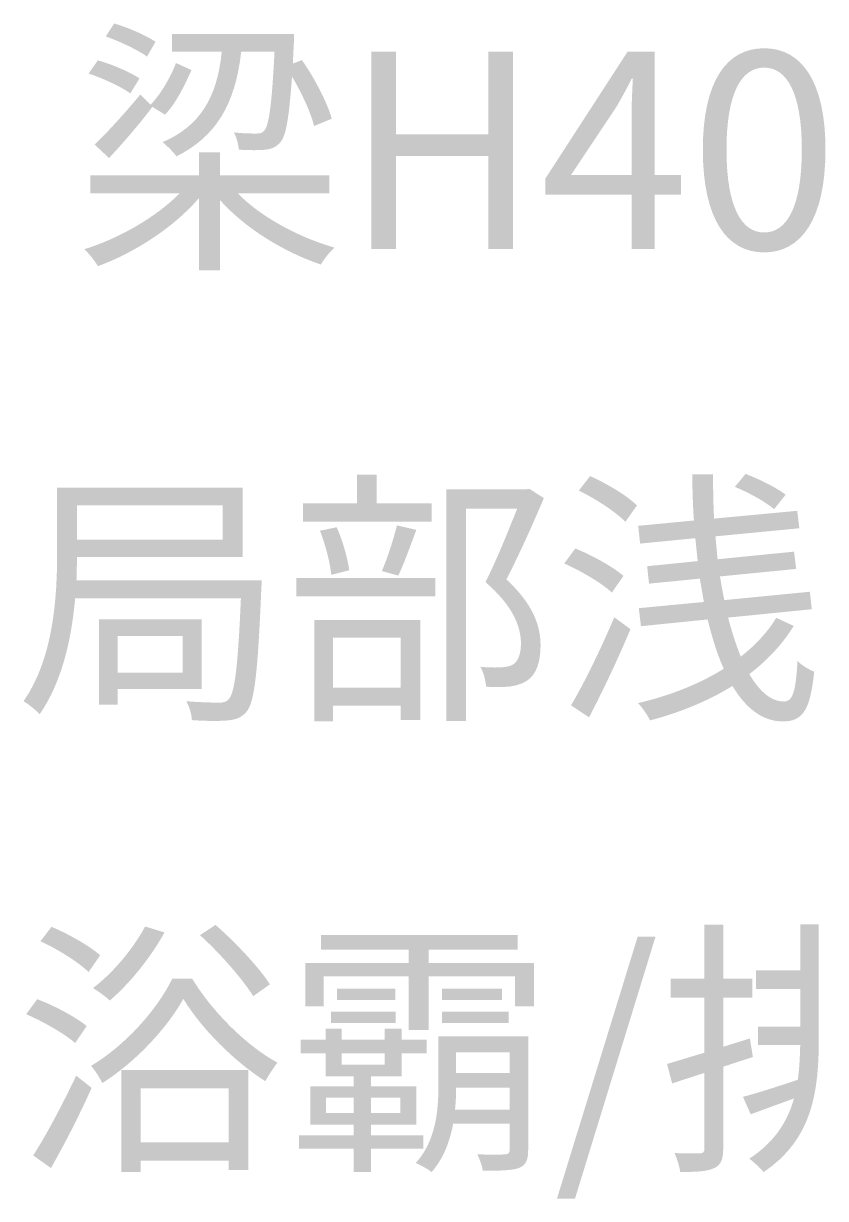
# Model space of a CAD drawing. Header units: millimetres. Extents: x -4600 to 229000, y -4300 to 19460.
# Drawn here: x 180213 to 181068, y 14384 to 15635 of the extents above; entities that cross this region are included whole.
import ezdxf

# ---------------------------------------------------------------- set-up
doc = ezdxf.new("R2010")
doc.units = ezdxf.units.MM
doc.header["$LTSCALE"] = 100
doc.layers.add('R2-LEGEND', color=7, linetype='Continuous', lineweight=18)

# ---------------------------------------------------------------- blocks, each defined once
blk = doc.blocks.new('A05_SHEET')
at = {"layer": 'R2-LEGEND'}
h = blk.add_hatch(color=256, dxfattribs=at)
edge = h.paths.add_edge_path()
edge.add_spline(control_points=[(20301.1, 15621.3), (20316.3, 15615.9), (20335.2, 15607), (20345, 15599.8)], knot_values=[0, 0, 0, 0, 1, 1, 1, 1], degree=3, periodic=0)
edge.add_line((20345, 15599.8), (20354.1, 15615.6))
edge.add_spline(control_points=[(20354.1, 15615.6), (20344.4, 15622.2), (20324.9, 15630.8), (20310, 15635.1)], knot_values=[0, 0, 0, 0, 1, 1, 1, 1], degree=3, periodic=0)
edge.add_line((20310, 15635.1), (20301.1, 15621.3))
h = blk.add_hatch(color=256, dxfattribs=at)
edge = h.paths.add_edge_path()
edge.add_line((20371.6, 15623.9), (20371.6, 15605))
edge.add_line((20371.6, 15605), (20424.6, 15605))
edge.add_spline(control_points=[(20424.6, 15605), (20419.8, 15556.3), (20401.4, 15525.9), (20361.6, 15508.7)], knot_values=[0, 0, 0, 0, 1, 1, 1, 1], degree=3, periodic=0)
edge.add_spline(control_points=[(20361.6, 15508.7), (20365.9, 15505.3), (20373.6, 15497.6), (20376.5, 15493.6)], knot_values=[0, 0, 0, 0, 1, 1, 1, 1], degree=3, periodic=0)
edge.add_spline(control_points=[(20376.5, 15493.6), (20418.3, 15514.8), (20438.9, 15548.3), (20445.3, 15605)], knot_values=[0, 0, 0, 0, 1, 1, 1, 1], degree=3, periodic=0)
edge.add_line((20445.3, 15605), (20480.8, 15605))
edge.add_spline(control_points=[(20480.8, 15605), (20477.9, 15548), (20474.8, 15526.5), (20469.9, 15521.1)], knot_values=[0, 0, 0, 0, 1, 1, 1, 1], degree=3, periodic=0)
edge.add_spline(control_points=[(20469.9, 15521.1), (20467.6, 15518.2), (20465.3, 15517.9), (20461.3, 15517.9), (20457.3, 15517.9), (20448.1, 15517.9), (20437.5, 15519.1)], knot_values=[0, 0, 0, 0, 1, 1, 1, 2, 2, 2, 2], degree=3, periodic=0)
edge.add_spline(control_points=[(20437.5, 15519.1), (20440.4, 15513.9), (20442.4, 15506.2), (20442.7, 15500.7)], knot_values=[0, 0, 0, 0, 1, 1, 1, 1], degree=3, periodic=0)
edge.add_spline(control_points=[(20442.7, 15500.7), (20453.8, 15500.1), (20464.7, 15499.9), (20470.8, 15500.7)], knot_values=[0, 0, 0, 0, 1, 1, 1, 1], degree=3, periodic=0)
edge.add_spline(control_points=[(20470.8, 15500.7), (20477.6, 15501.3), (20482.5, 15503.3), (20487.1, 15508.7), (20493.1, 15515.9), (20496.2, 15533.9), (20499.4, 15578.6)], knot_values=[0, 0, 0, 0, 1, 1, 1, 2, 2, 2, 2], degree=3, periodic=0)
edge.add_spline(control_points=[(20499.4, 15578.6), (20510, 15560.6), (20519.5, 15540), (20522.9, 15525.9)], knot_values=[0, 0, 0, 0, 1, 1, 1, 1], degree=3, periodic=0)
edge.add_line((20522.9, 15525.9), (20541.8, 15533.7))
edge.add_spline(control_points=[(20541.8, 15533.7), (20536.9, 15550.9), (20523.5, 15576.9), (20510, 15596.1)], knot_values=[0, 0, 0, 0, 1, 1, 1, 1], degree=3, periodic=0)
edge.add_line((20510, 15596.1), (20500.3, 15592.4))
edge.add_line((20500.3, 15592.4), (20501.4, 15615))
edge.add_spline(control_points=[(20501.4, 15615), (20501.7, 15617.6), (20501.7, 15623.9), (20501.7, 15623.9)], knot_values=[0, 0, 0, 0, 1, 1, 1, 1], degree=3, periodic=0)
edge.add_line((20501.7, 15623.9), (20371.6, 15623.9))
for points in [[(20583.9, 15395), (20610.3, 15395), (20610.3, 15494.1), (20708.3, 15494.1), (20708.3, 15395), (20734.9, 15395), (20734.9, 15605), (20708.3, 15605), (20708.3, 15517), (20610.3, 15517), (20610.3, 15605), (20583.9, 15605), (20583.9, 15395)], [(20568.7, 15154.5), (20568.7, 15123.9), (20511.1, 15123.9), (20511.1, 15104.7), (20648.1, 15104.7), (20648.1, 15123.9), (20589.6, 15123.9), (20589.6, 15154.5), (20568.7, 15154.5)], [(20504, 15044.5), (20504, 15025), (20652.1, 15025), (20652.1, 15044.5), (20504, 15044.5)], [(20781.6, 14383.7), (20800.8, 14383.7), (20886.5, 14662.5), (20867.5, 14662.5), (20781.6, 14383.7)]]:
    blk.add_hatch(color=256, dxfattribs=at).paths.add_polyline_path(points)
h = blk.add_hatch(color=256, dxfattribs=at)
h.paths.add_polyline_path([(20861, 15395), (20885.6, 15395), (20885.6, 15452.9), (20913.7, 15452.9), (20913.7, 15473.8), (20885.6, 15473.8), (20885.6, 15605), (20856.7, 15605), (20769.3, 15470.1), (20769.3, 15452.9), (20861, 15452.9), (20861, 15395)])
edge = h.paths.add_edge_path(flags=0)
edge.add_line((20861, 15473.8), (20796.5, 15473.8))
edge.add_line((20796.5, 15473.8), (20844.3, 15545.4))
edge.add_spline(control_points=[(20844.3, 15545.4), (20850.4, 15555.7), (20856.1, 15566.3), (20861.2, 15576.4)], knot_values=[0, 0, 0, 0, 1, 1, 1, 1], degree=3, periodic=0)
edge.add_line((20861.2, 15576.4), (20862.4, 15576.4))
edge.add_spline(control_points=[(20862.4, 15576.4), (20861.8, 15565.8), (20861, 15548.6), (20861, 15538.2)], knot_values=[0, 0, 0, 0, 1, 1, 1, 1], degree=3, periodic=0)
edge.add_line((20861, 15538.2), (20861, 15473.8))
h = blk.add_hatch(color=256, dxfattribs=at)
edge = h.paths.add_edge_path()
edge.add_spline(control_points=[(21002.2, 15391.3), (21042, 15391.3), (21067.5, 15427.4), (21067.5, 15500.7), (21067.5, 15573.5), (21042, 15608.7), (21002.2, 15608.7), (20962.1, 15608.7), (20936.9, 15573.5), (20936.9, 15500.7), (20936.9, 15427.4), (20962.1, 15391.3), (21002.2, 15391.3)], knot_values=[0, 0, 0, 0, 1, 1, 1, 2, 2, 2, 3, 3, 3, 4, 4, 4, 4], degree=3, periodic=0)
edge = h.paths.add_edge_path(flags=0)
edge.add_spline(control_points=[(21002.2, 15412.5), (20978.4, 15412.5), (20962.1, 15439.1), (20962.1, 15500.7), (20962.1, 15562), (20978.4, 15588.1), (21002.2, 15588.1), (21026, 15588.1), (21042.3, 15562), (21042.3, 15500.7), (21042.3, 15439.1), (21026, 15412.5), (21002.2, 15412.5)], knot_values=[0, 0, 0, 0, 1, 1, 1, 2, 2, 2, 3, 3, 3, 4, 4, 4, 4], degree=3, periodic=0)
h = blk.add_hatch(color=256, dxfattribs=at)
edge = h.paths.add_edge_path()
edge.add_spline(control_points=[(20375.9, 15593), (20370.2, 15578.6), (20360.2, 15560), (20348.7, 15548.6)], knot_values=[0, 0, 0, 0, 1, 1, 1, 1], degree=3, periodic=0)
edge.add_line((20348.7, 15548.6), (20337.8, 15559.4))
edge.add_spline(control_points=[(20337.8, 15559.4), (20321.5, 15539.7), (20302.6, 15518.8), (20289.1, 15506.2)], knot_values=[0, 0, 0, 0, 1, 1, 1, 1], degree=3, periodic=0)
edge.add_line((20289.1, 15506.2), (20304.6, 15491.8))
edge.add_spline(control_points=[(20304.6, 15491.8), (20319.8, 15508.2), (20336.7, 15527.6), (20350.7, 15546.3)], knot_values=[0, 0, 0, 0, 1, 1, 1, 1], degree=3, periodic=0)
edge.add_line((20350.7, 15546.3), (20364.2, 15538))
edge.add_spline(control_points=[(20364.2, 15538), (20376.2, 15550.6), (20385.7, 15570.3), (20392.3, 15585.5)], knot_values=[0, 0, 0, 0, 1, 1, 1, 1], degree=3, periodic=0)
edge.add_line((20392.3, 15585.5), (20375.9, 15593))
edge = h.paths.add_edge_path(flags=0)
edge.add_spline(control_points=[(20282.8, 15581.8), (20298.3, 15576.6), (20317.5, 15567.8), (20327.2, 15560.6)], knot_values=[0, 0, 0, 0, 1, 1, 1, 1], degree=3, periodic=0)
edge.add_line((20327.2, 15560.6), (20337, 15576.6))
edge.add_spline(control_points=[(20337, 15576.6), (20326.6, 15583.5), (20307.4, 15591.8), (20292.6, 15595.8)], knot_values=[0, 0, 0, 0, 1, 1, 1, 1], degree=3, periodic=0)
edge.add_line((20292.6, 15595.8), (20282.8, 15581.8))
h = blk.add_hatch(color=256, dxfattribs=at)
edge = h.paths.add_edge_path()
edge.add_line((20400.3, 15497.9), (20400.3, 15473.5))
edge.add_line((20400.3, 15473.5), (20284.8, 15473.5))
edge.add_line((20284.8, 15473.5), (20284.8, 15454.3))
edge.add_line((20284.8, 15454.3), (20379.9, 15454.3))
edge.add_spline(control_points=[(20379.9, 15454.3), (20354.4, 15428.5), (20314.6, 15405.9), (20278.2, 15394.7)], knot_values=[0, 0, 0, 0, 1, 1, 1, 1], degree=3, periodic=0)
edge.add_spline(control_points=[(20278.2, 15394.7), (20283.1, 15390.4), (20289.4, 15382.1), (20292.8, 15376.7)], knot_values=[0, 0, 0, 0, 1, 1, 1, 1], degree=3, periodic=0)
edge.add_spline(control_points=[(20292.8, 15376.7), (20331.2, 15390.7), (20373.3, 15417.6), (20400.3, 15449.1)], knot_values=[0, 0, 0, 0, 1, 1, 1, 1], degree=3, periodic=0)
edge.add_line((20400.3, 15449.1), (20400.3, 15372.1))
edge.add_line((20400.3, 15372.1), (20422.6, 15372.1))
edge.add_line((20422.6, 15372.1), (20422.6, 15447.1))
edge.add_spline(control_points=[(20422.6, 15447.1), (20449.3, 15417.1), (20490.8, 15391.6), (20530.1, 15378.4)], knot_values=[0, 0, 0, 0, 1, 1, 1, 1], degree=3, periodic=0)
edge.add_spline(control_points=[(20530.1, 15378.4), (20533.2, 15383.8), (20539.8, 15392.1), (20544.7, 15396.4)], knot_values=[0, 0, 0, 0, 1, 1, 1, 1], degree=3, periodic=0)
edge.add_spline(control_points=[(20544.7, 15396.4), (20506.6, 15407.3), (20466.5, 15428.8), (20441.5, 15454.3)], knot_values=[0, 0, 0, 0, 1, 1, 1, 1], degree=3, periodic=0)
edge.add_line((20441.5, 15454.3), (20539.2, 15454.3))
edge.add_line((20539.2, 15454.3), (20539.2, 15473.5))
edge.add_line((20539.2, 15473.5), (20422.6, 15473.5))
edge.add_line((20422.6, 15473.5), (20422.6, 15497.9))
edge.add_line((20422.6, 15497.9), (20400.3, 15497.9))
h = blk.add_hatch(color=256, dxfattribs=at)
edge = h.paths.add_edge_path()
edge.add_spline(control_points=[(21015.1, 15002.1), (21005.6, 14986.6), (20992.7, 14972.9), (20977.3, 14960.8)], knot_values=[0, 0, 0, 0, 1, 1, 1, 1], degree=3, periodic=0)
edge.add_spline(control_points=[(20977.3, 14960.8), (20972.4, 14972.9), (20967.8, 14986.9), (20963.8, 15002.4)], knot_values=[0, 0, 0, 0, 1, 1, 1, 1], degree=3, periodic=0)
edge.add_line((20963.8, 15002.4), (21052.9, 15011.3))
edge.add_line((21052.9, 15011.3), (21050.9, 15029.9))
edge.add_line((21050.9, 15029.9), (20959.8, 15021))
edge.add_spline(control_points=[(20959.8, 15021), (20958.1, 15029), (20956.6, 15037.3), (20955.2, 15046.2)], knot_values=[0, 0, 0, 0, 1, 1, 1, 1], degree=3, periodic=0)
edge.add_line((20955.2, 15046.2), (21036.3, 15054.2))
edge.add_line((21036.3, 15054.2), (21034, 15072.6))
edge.add_line((21034, 15072.6), (20952.6, 15064.5))
edge.add_line((20952.6, 15064.5), (20950.3, 15088.9))
edge.add_line((20950.3, 15088.9), (21039.7, 15097.5))
edge.add_line((21039.7, 15097.5), (21037.4, 15116.1))
edge.add_line((21037.4, 15116.1), (20948.9, 15107.8))
edge.add_spline(control_points=[(20948.9, 15107.8), (20948, 15123), (20947.8, 15139), (20947.8, 15155.1)], knot_values=[0, 0, 0, 0, 1, 1, 1, 1], degree=3, periodic=0)
edge.add_line((20947.8, 15155.1), (20925.7, 15155.1))
edge.add_spline(control_points=[(20925.7, 15155.1), (20925.7, 15138.5), (20926.3, 15121.8), (20927.4, 15105.8)], knot_values=[0, 0, 0, 0, 1, 1, 1, 1], degree=3, periodic=0)
edge.add_line((20927.4, 15105.8), (20868.1, 15100.1))
edge.add_line((20868.1, 15100.1), (20870.1, 15081.2))
edge.add_line((20870.1, 15081.2), (20928.9, 15086.9))
edge.add_line((20928.9, 15086.9), (20931.4, 15062.5))
edge.add_line((20931.4, 15062.5), (20877.6, 15057.1))
edge.add_line((20877.6, 15057.1), (20879.6, 15038.5))
edge.add_line((20879.6, 15038.5), (20933.7, 15043.9))
edge.add_line((20933.7, 15043.9), (20938, 15019))
edge.add_line((20938, 15019), (20868.7, 15012.4))
edge.add_line((20868.7, 15012.4), (20871, 14993.2))
edge.add_line((20871, 14993.2), (20942, 15000.4))
edge.add_spline(control_points=[(20942, 15000.4), (20946.9, 14980.6), (20952.3, 14963.1), (20959.2, 14947.9)], knot_values=[0, 0, 0, 0, 1, 1, 1, 1], degree=3, periodic=0)
edge.add_spline(control_points=[(20959.2, 14947.9), (20933.2, 14931.6), (20901.9, 14919.3), (20867.8, 14911.3)], knot_values=[0, 0, 0, 0, 1, 1, 1, 1], degree=3, periodic=0)
edge.add_spline(control_points=[(20867.8, 14911.3), (20872.7, 14906.4), (20877.9, 14898.4), (20880.7, 14892.9)], knot_values=[0, 0, 0, 0, 1, 1, 1, 1], degree=3, periodic=0)
edge.add_spline(control_points=[(20880.7, 14892.9), (20913.4, 14901.5), (20943.2, 14913.9), (20968.4, 14929.6)], knot_values=[0, 0, 0, 0, 1, 1, 1, 1], degree=3, periodic=0)
edge.add_spline(control_points=[(20968.4, 14929.6), (20982.7, 14905.8), (21000.5, 14891.8), (21022, 14891.8), (21043.5, 14891.8), (21051.2, 14903.8), (21055.5, 14944.8)], knot_values=[0, 0, 0, 0, 1, 1, 1, 2, 2, 2, 2], degree=3, periodic=0)
edge.add_spline(control_points=[(21055.5, 14944.8), (21050, 14946.8), (21042.6, 14951.4), (21037.7, 14956)], knot_values=[0, 0, 0, 0, 1, 1, 1, 1], degree=3, periodic=0)
edge.add_spline(control_points=[(21037.7, 14956), (21036, 14923.6), (21032.6, 14913), (21023.4, 14913), (21009.6, 14913), (20997.3, 14923.6), (20986.4, 14942.2)], knot_values=[0, 0, 0, 0, 1, 1, 1, 2, 2, 2, 2], degree=3, periodic=0)
edge.add_spline(control_points=[(20986.4, 14942.2), (21005.6, 14956.8), (21021.7, 14974), (21033.7, 14993.5)], knot_values=[0, 0, 0, 0, 1, 1, 1, 1], degree=3, periodic=0)
edge.add_line((21033.7, 14993.5), (21015.1, 15002.1))
edge = h.paths.add_edge_path(flags=0)
edge.add_spline(control_points=[(20971, 15141.6), (20985.6, 15135.6), (21003.9, 15125.6), (21012.8, 15117.8)], knot_values=[0, 0, 0, 0, 1, 1, 1, 1], degree=3, periodic=0)
edge.add_line((21012.8, 15117.8), (21025.1, 15133.3))
edge.add_spline(control_points=[(21025.1, 15133.3), (21015.7, 15140.5), (20997, 15149.9), (20982.4, 15155.4)], knot_values=[0, 0, 0, 0, 1, 1, 1, 1], degree=3, periodic=0)
edge.add_line((20982.4, 15155.4), (20971, 15141.6))
h = blk.add_hatch(color=256, dxfattribs=at)
edge = h.paths.add_edge_path()
edge.add_spline(control_points=[(20804.8, 15137.6), (20822.6, 15129), (20844.1, 15115), (20854.4, 15104.4)], knot_values=[0, 0, 0, 0, 1, 1, 1, 1], degree=3, periodic=0)
edge.add_line((20854.4, 15104.4), (20866.7, 15121.8))
edge.add_spline(control_points=[(20866.7, 15121.8), (20856.4, 15132.2), (20834.6, 15145.1), (20816.8, 15153.1)], knot_values=[0, 0, 0, 0, 1, 1, 1, 1], degree=3, periodic=0)
edge.add_line((20816.8, 15153.1), (20804.8, 15137.6))
h = blk.add_hatch(color=256, dxfattribs=at)
edge = h.paths.add_edge_path()
edge.add_line((20249.3, 15140.8), (20249.3, 15072.3))
edge.add_spline(control_points=[(20249.3, 15072.3), (20249.3, 15025.6), (20245.9, 14959.7), (20213.5, 14913.3)], knot_values=[0, 0, 0, 0, 1, 1, 1, 1], degree=3, periodic=0)
edge.add_spline(control_points=[(20213.5, 14913.3), (20218.1, 14910.7), (20227.2, 14903.5), (20230.7, 14899.5)], knot_values=[0, 0, 0, 0, 1, 1, 1, 1], degree=3, periodic=0)
edge.add_spline(control_points=[(20230.7, 14899.5), (20255, 14934.5), (20264.8, 14981.2), (20268.5, 15023)], knot_values=[0, 0, 0, 0, 1, 1, 1, 1], degree=3, periodic=0)
edge.add_line((20268.5, 15023), (20445, 15023))
edge.add_spline(control_points=[(20445, 15023), (20441.8, 14949.7), (20438.4, 14922.2), (20432.1, 14915.6)], knot_values=[0, 0, 0, 0, 1, 1, 1, 1], degree=3, periodic=0)
edge.add_spline(control_points=[(20432.1, 14915.6), (20429.5, 14912.4), (20426.6, 14911.8), (20421.5, 14911.8), (20416, 14911.8), (20402, 14912.1), (20386.8, 14913.3)], knot_values=[0, 0, 0, 0, 1, 1, 1, 2, 2, 2, 2], degree=3, periodic=0)
edge.add_spline(control_points=[(20386.8, 14913.3), (20390.2, 14907.6), (20392.5, 14899.2), (20392.8, 14893.2)], knot_values=[0, 0, 0, 0, 1, 1, 1, 1], degree=3, periodic=0)
edge.add_spline(control_points=[(20392.8, 14893.2), (20408.3, 14892.1), (20423.2, 14892.1), (20431.2, 14892.9), (20440.1, 14893.8), (20445.5, 14895.8), (20451, 14902.1)], knot_values=[0, 0, 0, 0, 1, 1, 1, 2, 2, 2, 2], degree=3, periodic=0)
edge.add_spline(control_points=[(20451, 14902.1), (20459.6, 14912.4), (20463, 14944.5), (20466.7, 15032.2)], knot_values=[0, 0, 0, 0, 1, 1, 1, 1], degree=3, periodic=0)
edge.add_spline(control_points=[(20466.7, 15032.2), (20467, 15035.3), (20467, 15042.2), (20467, 15042.2)], knot_values=[0, 0, 0, 0, 1, 1, 1, 1], degree=3, periodic=0)
edge.add_line((20467, 15042.2), (20269.9, 15042.2))
edge.add_line((20269.9, 15042.2), (20270.5, 15066.8))
edge.add_line((20270.5, 15066.8), (20447, 15066.8))
edge.add_line((20447, 15066.8), (20447, 15140.8))
edge.add_line((20447, 15140.8), (20249.3, 15140.8))
h.paths.add_polyline_path([(20293.7, 15000.4), (20293.7, 14909.6), (20313.8, 14909.6), (20313.8, 14926.2), (20403.1, 14926.2), (20403.1, 15000.4), (20293.7, 15000.4)], flags=0)
h.paths.add_polyline_path([(20313.8, 14982.6), (20383.1, 14982.6), (20383.1, 14943.9), (20313.8, 14943.9), (20313.8, 14982.6)], flags=0)
h.paths.add_polyline_path([(20270.5, 15122.1), (20425.5, 15122.1), (20425.5, 15085.5), (20270.5, 15085.5), (20270.5, 15122.1)], flags=0)
h = blk.add_hatch(color=256, dxfattribs=at)
edge = h.paths.add_edge_path()
edge.add_line((20663.8, 15138.8), (20663.8, 14892.1))
edge.add_line((20663.8, 14892.1), (20684.8, 14892.1))
edge.add_line((20684.8, 14892.1), (20684.8, 15118.4))
edge.add_line((20684.8, 15118.4), (20739.2, 15118.4))
edge.add_spline(control_points=[(20739.2, 15118.4), (20730, 15095.5), (20717.7, 15064.3), (20705.4, 15040.2)], knot_values=[0, 0, 0, 0, 1, 1, 1, 1], degree=3, periodic=0)
edge.add_spline(control_points=[(20705.4, 15040.2), (20734.6, 15015), (20742.9, 14993.2), (20743.2, 14975.5)], knot_values=[0, 0, 0, 0, 1, 1, 1, 1], degree=3, periodic=0)
edge.add_spline(control_points=[(20743.2, 14975.5), (20743.2, 14964.8), (20740.9, 14956.5), (20734.9, 14952.5)], knot_values=[0, 0, 0, 0, 1, 1, 1, 1], degree=3, periodic=0)
edge.add_spline(control_points=[(20734.9, 14952.5), (20731.5, 14950.5), (20727.2, 14949.7), (20722.3, 14949.4), (20716.8, 14949.1), (20708.5, 14949.1), (20699.9, 14950)], knot_values=[0, 0, 0, 0, 1, 1, 1, 2, 2, 2, 2], degree=3, periodic=0)
edge.add_spline(control_points=[(20699.9, 14950), (20703.7, 14943.6), (20705.7, 14934.8), (20706, 14928.8)], knot_values=[0, 0, 0, 0, 1, 1, 1, 1], degree=3, periodic=0)
edge.add_spline(control_points=[(20706, 14928.8), (20714.6, 14928.2), (20723.7, 14928.2), (20731.2, 14929), (20738.3, 14929.9), (20744.6, 14931.9), (20749.8, 14935.3), (20759.8, 14941.9), (20764.1, 14955.4), (20764.1, 14973.2), (20763.8, 14993.5), (20756.7, 15016.1), (20727.7, 15043.1)], knot_values=[0, 0, 0, 0, 1, 1, 1, 2, 2, 2, 3, 3, 3, 4, 4, 4, 4], degree=3, periodic=0)
edge.add_spline(control_points=[(20727.7, 15043.1), (20741.2, 15069.1), (20756.1, 15102.4), (20767.6, 15129.6)], knot_values=[0, 0, 0, 0, 1, 1, 1, 1], degree=3, periodic=0)
edge.add_line((20767.6, 15129.6), (20752.1, 15139.6))
edge.add_line((20752.1, 15139.6), (20748.4, 15138.8))
edge.add_line((20748.4, 15138.8), (20663.8, 15138.8))
h = blk.add_hatch(color=256, dxfattribs=at)
edge = h.paths.add_edge_path()
edge.add_spline(control_points=[(20529.2, 15094.9), (20534.9, 15080), (20540.1, 15060.8), (20541.2, 15047.9)], knot_values=[0, 0, 0, 0, 1, 1, 1, 1], degree=3, periodic=0)
edge.add_line((20541.2, 15047.9), (20560.4, 15052.8))
edge.add_spline(control_points=[(20560.4, 15052.8), (20558.7, 15065.1), (20553.5, 15084.3), (20547, 15098.6)], knot_values=[0, 0, 0, 0, 1, 1, 1, 1], degree=3, periodic=0)
edge.add_line((20547, 15098.6), (20529.2, 15094.9))
h = blk.add_hatch(color=256, dxfattribs=at)
edge = h.paths.add_edge_path()
edge.add_spline(control_points=[(20611.1, 15100.6), (20607.7, 15086.3), (20600.8, 15065.1), (20595.1, 15051.9)], knot_values=[0, 0, 0, 0, 1, 1, 1, 1], degree=3, periodic=0)
edge.add_line((20595.1, 15051.9), (20612.6, 15047.1))
edge.add_spline(control_points=[(20612.6, 15047.1), (20618.6, 15059.7), (20625.5, 15078.9), (20631.8, 15095.8)], knot_values=[0, 0, 0, 0, 1, 1, 1, 1], degree=3, periodic=0)
edge.add_line((20631.8, 15095.8), (20611.1, 15100.6))
h = blk.add_hatch(color=256, dxfattribs=at)
edge = h.paths.add_edge_path()
edge.add_spline(control_points=[(20789.3, 15060), (20807.4, 15051.9), (20829.4, 15039.1), (20840, 15029)], knot_values=[0, 0, 0, 0, 1, 1, 1, 1], degree=3, periodic=0)
edge.add_line((20840, 15029), (20852.4, 15046.8))
edge.add_spline(control_points=[(20852.4, 15046.8), (20841.2, 15056.5), (20818.8, 15068.8), (20801.1, 15076)], knot_values=[0, 0, 0, 0, 1, 1, 1, 1], degree=3, periodic=0)
edge.add_line((20801.1, 15076), (20789.3, 15060))
h = blk.add_hatch(color=256, dxfattribs=at)
h.paths.add_polyline_path([(20523.2, 14999.8), (20523.2, 14891.8), (20543.2, 14891.8), (20543.2, 14908.7), (20615.1, 14908.7), (20615.1, 14893.2), (20636.1, 14893.2), (20636.1, 14999.8), (20523.2, 14999.8)])
h.paths.add_polyline_path([(20543.2, 14927.9), (20543.2, 14980.9), (20615.1, 14980.9), (20615.1, 14927.9), (20543.2, 14927.9)], flags=0)
h = blk.add_hatch(color=256, dxfattribs=at)
edge = h.paths.add_edge_path()
edge.add_line((20796.5, 14909), (20815.7, 14896.1))
edge.add_spline(control_points=[(20815.7, 14896.1), (20830, 14923.3), (20846.9, 14959.1), (20859.8, 14990.1)], knot_values=[0, 0, 0, 0, 1, 1, 1, 1], degree=3, periodic=0)
edge.add_line((20859.8, 14990.1), (20842.6, 15002.7))
edge.add_spline(control_points=[(20842.6, 15002.7), (20828.6, 14969.7), (20810, 14931.3), (20796.5, 14909)], knot_values=[0, 0, 0, 0, 1, 1, 1, 1], degree=3, periodic=0)
h = blk.add_hatch(color=256, dxfattribs=at)
edge = h.paths.add_edge_path()
edge.add_spline(control_points=[(20231.5, 14657.6), (20249.9, 14649.3), (20271.9, 14635.5), (20282.8, 14624.9)], knot_values=[0, 0, 0, 0, 1, 1, 1, 1], degree=3, periodic=0)
edge.add_line((20282.8, 14624.9), (20295.1, 14642.7))
edge.add_spline(control_points=[(20295.1, 14642.7), (20284, 14652.7), (20261.6, 14665.3), (20243.3, 14673.1)], knot_values=[0, 0, 0, 0, 1, 1, 1, 1], degree=3, periodic=0)
edge.add_line((20243.3, 14673.1), (20231.5, 14657.6))
h = blk.add_hatch(color=256, dxfattribs=at)
edge = h.paths.add_edge_path()
edge.add_spline(control_points=[(20343, 14673.4), (20329.8, 14649), (20308.9, 14624.1), (20287.4, 14607.8)], knot_values=[0, 0, 0, 0, 1, 1, 1, 1], degree=3, periodic=0)
edge.add_spline(control_points=[(20287.4, 14607.8), (20292.6, 14604.9), (20301.7, 14598), (20305.4, 14594.6)], knot_values=[0, 0, 0, 0, 1, 1, 1, 1], degree=3, periodic=0)
edge.add_spline(control_points=[(20305.4, 14594.6), (20326.1, 14612.3), (20348.7, 14639.8), (20363.6, 14667.1)], knot_values=[0, 0, 0, 0, 1, 1, 1, 1], degree=3, periodic=0)
edge.add_line((20363.6, 14667.1), (20343, 14673.4))
h = blk.add_hatch(color=256, dxfattribs=at)
edge = h.paths.add_edge_path()
edge.add_spline(control_points=[(20401.4, 14664.2), (20422.9, 14644.7), (20447, 14617.2), (20458.1, 14599.2)], knot_values=[0, 0, 0, 0, 1, 1, 1, 1], degree=3, periodic=0)
edge.add_line((20458.1, 14599.2), (20475.9, 14611.8))
edge.add_spline(control_points=[(20475.9, 14611.8), (20464.4, 14629.8), (20439.5, 14656.2), (20418, 14675.1)], knot_values=[0, 0, 0, 0, 1, 1, 1, 1], degree=3, periodic=0)
edge.add_line((20418, 14675.1), (20401.4, 14664.2))
h = blk.add_hatch(color=256, dxfattribs=at)
edge = h.paths.add_edge_path()
edge.add_line((20938.6, 14675.4), (20938.6, 14617.8))
edge.add_line((20938.6, 14617.8), (20902.8, 14617.8))
edge.add_line((20902.8, 14617.8), (20902.8, 14597.7))
edge.add_line((20902.8, 14597.7), (20938.6, 14597.7))
edge.add_line((20938.6, 14597.7), (20938.6, 14539))
edge.add_line((20938.6, 14539), (20898.8, 14527))
edge.add_line((20898.8, 14527), (20904.2, 14506.3))
edge.add_line((20904.2, 14506.3), (20938.6, 14517.5))
edge.add_line((20938.6, 14517.5), (20938.6, 14437))
edge.add_spline(control_points=[(20938.6, 14437), (20938.6, 14433), (20937.2, 14431.8), (20933.7, 14431.8)], knot_values=[0, 0, 0, 0, 1, 1, 1, 1], degree=3, periodic=0)
edge.add_spline(control_points=[(20933.7, 14431.8), (20930.3, 14431.6), (20919.1, 14431.6), (20906.8, 14432.1)], knot_values=[0, 0, 0, 0, 1, 1, 1, 1], degree=3, periodic=0)
edge.add_spline(control_points=[(20906.8, 14432.1), (20909.4, 14426.1), (20912.2, 14417.2), (20912.8, 14412.1)], knot_values=[0, 0, 0, 0, 1, 1, 1, 1], degree=3, periodic=0)
edge.add_spline(control_points=[(20912.8, 14412.1), (20931.1, 14411.8), (20942, 14412.7), (20948.9, 14416.1)], knot_values=[0, 0, 0, 0, 1, 1, 1, 1], degree=3, periodic=0)
edge.add_spline(control_points=[(20948.9, 14416.1), (20956.1, 14419.2), (20958.6, 14425.3), (20958.6, 14437)], knot_values=[0, 0, 0, 0, 1, 1, 1, 1], degree=3, periodic=0)
edge.add_line((20958.6, 14437), (20958.6, 14524.1))
edge.add_line((20958.6, 14524.1), (20990.2, 14534.4))
edge.add_line((20990.2, 14534.4), (20987, 14554.2))
edge.add_line((20987, 14554.2), (20958.6, 14545.3))
edge.add_line((20958.6, 14545.3), (20958.6, 14597.7))
edge.add_line((20958.6, 14597.7), (20989.6, 14597.7))
edge.add_line((20989.6, 14597.7), (20989.6, 14617.8))
edge.add_line((20989.6, 14617.8), (20958.6, 14617.8))
edge.add_line((20958.6, 14617.8), (20958.6, 14675.4))
edge.add_line((20958.6, 14675.4), (20938.6, 14675.4))
h = blk.add_hatch(color=256, dxfattribs=at)
edge = h.paths.add_edge_path()
edge.add_line((20979.6, 14492), (20987.9, 14473.4))
edge.add_line((20987.9, 14473.4), (21034, 14490.3))
edge.add_spline(control_points=[(21034, 14490.3), (21027.1, 14465.7), (21013.4, 14443.9), (20986.4, 14426.1)], knot_values=[0, 0, 0, 0, 1, 1, 1, 1], degree=3, periodic=0)
edge.add_spline(control_points=[(20986.4, 14426.1), (20991, 14422.7), (20998.2, 14416.1), (21001.6, 14411.8)], knot_values=[0, 0, 0, 0, 1, 1, 1, 1], degree=3, periodic=0)
edge.add_spline(control_points=[(21001.6, 14411.8), (21053.8, 14447), (21060.4, 14497.5), (21060.4, 14554.8)], knot_values=[0, 0, 0, 0, 1, 1, 1, 1], degree=3, periodic=0)
edge.add_line((21060.4, 14554.8), (21060.4, 14675.7))
edge.add_line((21060.4, 14675.7), (21040.6, 14675.7))
edge.add_line((21040.6, 14675.7), (21040.6, 14626.7))
edge.add_line((21040.6, 14626.7), (20993.6, 14626.7))
edge.add_line((20993.6, 14626.7), (20993.6, 14606.9))
edge.add_line((20993.6, 14606.9), (21040.6, 14606.9))
edge.add_line((21040.6, 14606.9), (21040.6, 14566.8))
edge.add_line((21040.6, 14566.8), (20995.6, 14566.8))
edge.add_line((20995.6, 14566.8), (20995.6, 14547.3))
edge.add_line((20995.6, 14547.3), (21040.6, 14547.3))
edge.add_spline(control_points=[(21040.6, 14547.3), (21040.3, 14534.4), (21039.7, 14521.8), (21038, 14510.1)], knot_values=[0, 0, 0, 0, 1, 1, 1, 1], degree=3, periodic=0)
edge.add_spline(control_points=[(21038, 14510.1), (21016.2, 14502.9), (20995, 14496), (20979.6, 14492)], knot_values=[0, 0, 0, 0, 1, 1, 1, 1], degree=3, periodic=0)
h = blk.add_hatch(color=256, dxfattribs=at)
h.paths.add_polyline_path([(20513.7, 14634.4), (20513.7, 14588.3), (20533.2, 14588.3), (20533.2, 14620.4), (20623.7, 14620.4), (20623.7, 14563.3), (20644.9, 14563.3), (20644.9, 14620.4), (20736.9, 14620.4), (20736.9, 14588.3), (20757, 14588.3), (20757, 14634.4), (20644.9, 14634.4), (20644.9, 14648.7), (20739.8, 14648.7), (20739.8, 14664.2), (20530.3, 14664.2), (20530.3, 14648.7), (20623.7, 14648.7), (20623.7, 14634.4), (20513.7, 14634.4)])
h.paths.add_polyline_path([(20659.3, 14582.8), (20659.3, 14570.8), (20730, 14570.8), (20730, 14582.8), (20659.3, 14582.8)], flags=0)
h.paths.add_polyline_path([(20540.9, 14582.8), (20540.9, 14570.8), (20609.7, 14570.8), (20609.7, 14582.8), (20540.9, 14582.8)], flags=0)
h.paths.add_polyline_path([(20659.3, 14607.2), (20659.3, 14595.2), (20722.9, 14595.2), (20722.9, 14607.2), (20659.3, 14607.2)], flags=0)
h.paths.add_polyline_path([(20547.2, 14607.2), (20547.2, 14595.2), (20609.4, 14595.2), (20609.4, 14607.2), (20547.2, 14607.2)], flags=0)
h = blk.add_hatch(color=256, dxfattribs=at)
edge = h.paths.add_edge_path()
edge.add_spline(control_points=[(20383.7, 14596.3), (20402.9, 14564.5), (20438.4, 14529.3), (20471, 14508.6)], knot_values=[0, 0, 0, 0, 1, 1, 1, 1], degree=3, periodic=0)
edge.add_spline(control_points=[(20471, 14508.6), (20474.5, 14514.9), (20479.6, 14523), (20483.9, 14528.4)], knot_values=[0, 0, 0, 0, 1, 1, 1, 1], degree=3, periodic=0)
edge.add_spline(control_points=[(20483.9, 14528.4), (20451, 14546.4), (20415.2, 14581.7), (20393.1, 14617.8)], knot_values=[0, 0, 0, 0, 1, 1, 1, 1], degree=3, periodic=0)
edge.add_line((20393.1, 14617.8), (20371.9, 14617.8))
edge.add_spline(control_points=[(20371.9, 14617.8), (20355.9, 14584.8), (20321.5, 14546.4), (20285.4, 14525)], knot_values=[0, 0, 0, 0, 1, 1, 1, 1], degree=3, periodic=0)
edge.add_spline(control_points=[(20285.4, 14525), (20289.7, 14520.1), (20294.8, 14512.1), (20297.4, 14506.6)], knot_values=[0, 0, 0, 0, 1, 1, 1, 1], degree=3, periodic=0)
edge.add_spline(control_points=[(20297.4, 14506.6), (20333.2, 14529.3), (20366.5, 14565.4), (20383.7, 14596.3)], knot_values=[0, 0, 0, 0, 1, 1, 1, 1], degree=3, periodic=0)
h = blk.add_hatch(color=256, dxfattribs=at)
edge = h.paths.add_edge_path()
edge.add_spline(control_points=[(20216.3, 14580), (20235, 14571.9), (20257.3, 14559.1), (20268.5, 14549.3)], knot_values=[0, 0, 0, 0, 1, 1, 1, 1], degree=3, periodic=0)
edge.add_line((20268.5, 14549.3), (20280.8, 14567.4))
edge.add_spline(control_points=[(20280.8, 14567.4), (20269.3, 14576.8), (20246.4, 14589.1), (20228.1, 14596)], knot_values=[0, 0, 0, 0, 1, 1, 1, 1], degree=3, periodic=0)
edge.add_line((20228.1, 14596), (20216.3, 14580))
h = blk.add_hatch(color=256, dxfattribs=at)
h.paths.add_polyline_path([(20535.2, 14564.5), (20535.2, 14552.7), (20508.6, 14552.7), (20508.6, 14538.4), (20535.2, 14538.4), (20535.2, 14513.8), (20565, 14513.8), (20565, 14503.2), (20518.9, 14503.2), (20518.9, 14462.5), (20565, 14462.5), (20565, 14451), (20506.8, 14451), (20506.8, 14436.7), (20565, 14436.7), (20565, 14412.1), (20583.6, 14412.1), (20583.6, 14436.7), (20639.2, 14436.7), (20639.2, 14451), (20583.6, 14451), (20583.6, 14462.5), (20631.8, 14462.5), (20631.8, 14503.2), (20583.6, 14503.2), (20583.6, 14513.8), (20616.3, 14513.8), (20616.3, 14538.4), (20642.9, 14538.4), (20642.9, 14552.7), (20616.3, 14552.7), (20616.3, 14564.5), (20598.2, 14564.5), (20598.2, 14552.7), (20552.4, 14552.7), (20552.4, 14564.5), (20535.2, 14564.5)])
h.paths.add_polyline_path([(20598.2, 14538.4), (20598.2, 14526.1), (20552.4, 14526.1), (20552.4, 14538.4), (20598.2, 14538.4)], flags=0)
h.paths.add_polyline_path([(20583.6, 14491.2), (20614.6, 14491.2), (20614.6, 14474.8), (20583.6, 14474.8), (20583.6, 14491.2)], flags=0)
h.paths.add_polyline_path([(20535.5, 14491.2), (20565, 14491.2), (20565, 14474.8), (20535.5, 14474.8), (20535.5, 14491.2)], flags=0)
h = blk.add_hatch(color=256, dxfattribs=at)
edge = h.paths.add_edge_path()
edge.add_line((20655.3, 14556.5), (20655.3, 14503.2))
edge.add_spline(control_points=[(20655.3, 14503.2), (20655.3, 14477.7), (20652.7, 14445.3), (20631.2, 14421.5)], knot_values=[0, 0, 0, 0, 1, 1, 1, 1], degree=3, periodic=0)
edge.add_spline(control_points=[(20631.2, 14421.5), (20636.1, 14419.5), (20644.7, 14414.7), (20648.1, 14411.8)], knot_values=[0, 0, 0, 0, 1, 1, 1, 1], degree=3, periodic=0)
edge.add_spline(control_points=[(20648.1, 14411.8), (20660.7, 14426.4), (20667.6, 14444.7), (20671, 14463.4)], knot_values=[0, 0, 0, 0, 1, 1, 1, 1], degree=3, periodic=0)
edge.add_line((20671, 14463.4), (20731.2, 14463.4))
edge.add_line((20731.2, 14463.4), (20731.2, 14435.3))
edge.add_spline(control_points=[(20731.2, 14435.3), (20731.2, 14432.1), (20730, 14431), (20726, 14430.7), (20722.6, 14430.4), (20710.3, 14430.4), (20696.8, 14430.7)], knot_values=[0, 0, 0, 0, 1, 1, 1, 2, 2, 2, 2], degree=3, periodic=0)
edge.add_spline(control_points=[(20696.8, 14430.7), (20699.1, 14425.8), (20702, 14418.4), (20702.5, 14413.5)], knot_values=[0, 0, 0, 0, 1, 1, 1, 1], degree=3, periodic=0)
edge.add_spline(control_points=[(20702.5, 14413.5), (20721.7, 14413.2), (20734, 14413.5), (20741.5, 14416.4)], knot_values=[0, 0, 0, 0, 1, 1, 1, 1], degree=3, periodic=0)
edge.add_spline(control_points=[(20741.5, 14416.4), (20748.6, 14419.5), (20750.9, 14425), (20750.9, 14435.3)], knot_values=[0, 0, 0, 0, 1, 1, 1, 1], degree=3, periodic=0)
edge.add_line((20750.9, 14435.3), (20750.9, 14556.5))
edge.add_line((20750.9, 14556.5), (20655.3, 14556.5))
edge = h.paths.add_edge_path(flags=0)
edge.add_line((20674.2, 14501.8), (20731.2, 14501.8))
edge.add_line((20731.2, 14501.8), (20731.2, 14478.5))
edge.add_line((20731.2, 14478.5), (20673, 14478.5))
edge.add_spline(control_points=[(20673, 14478.5), (20673.9, 14486.6), (20674.2, 14494.6), (20674.2, 14501.8)], knot_values=[0, 0, 0, 0, 1, 1, 1, 1], degree=3, periodic=0)
h.paths.add_polyline_path([(20674.2, 14539.3), (20731.2, 14539.3), (20731.2, 14517.2), (20674.2, 14517.2), (20674.2, 14539.3)], flags=0)
h = blk.add_hatch(color=256, dxfattribs=at)
h.paths.add_polyline_path([(20317.5, 14520.4), (20317.5, 14412.1), (20338.4, 14412.1), (20338.4, 14424.1), (20431.8, 14424.1), (20431.8, 14414.1), (20453, 14414.1), (20453, 14520.4), (20317.5, 14520.4)])
h.paths.add_polyline_path([(20338.4, 14443.6), (20338.4, 14500.9), (20431.8, 14500.9), (20431.8, 14443.6), (20338.4, 14443.6)], flags=0)
h = blk.add_hatch(color=256, dxfattribs=at)
edge = h.paths.add_edge_path()
edge.add_line((20223.8, 14429.6), (20242.7, 14416.1))
edge.add_spline(control_points=[(20242.7, 14416.1), (20257, 14441.3), (20273.4, 14473.1), (20286, 14501.5)], knot_values=[0, 0, 0, 0, 1, 1, 1, 1], degree=3, periodic=0)
edge.add_line((20286, 14501.5), (20269.6, 14514.6))
edge.add_spline(control_points=[(20269.6, 14514.6), (20255.3, 14484.3), (20237, 14449.9), (20223.8, 14429.6)], knot_values=[0, 0, 0, 0, 1, 1, 1, 1], degree=3, periodic=0)

msp = doc.modelspace()

# ---------------------------------------------------------------- block references
msp.add_blockref('A05_SHEET', (160000, 0))

doc.saveas('drawing.dxf')
